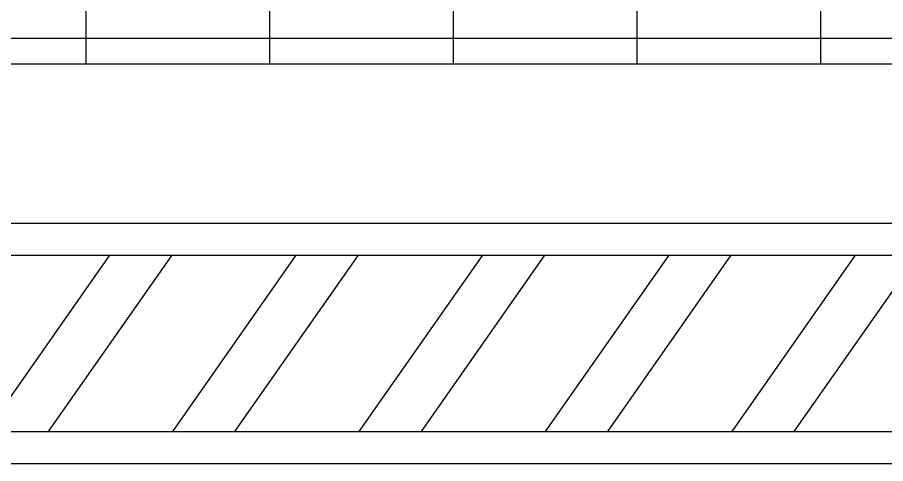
# Model space of a CAD drawing. Header units: millimetres. Extents: x -10849 to 51582, y -14593 to 28921.
# Drawn here: x 34758 to 35299, y 13862 to 14141 of the extents above; entities that cross this region are included whole.
import ezdxf

# ---------------------------------------------------------------- set-up
doc = ezdxf.new("R2010")
doc.units = ezdxf.units.MM

msp = doc.modelspace()

# ---------------------------------------------------------------- hatches: boundary and pattern name
at = {"true_color": 0x939598}
h = msp.add_hatch(dxfattribs=at)
h.set_pattern_fill('ANSI37', color=252, scale=916.692695, angle=-45)
h.set_pattern_definition([(360, (36977.45, 24440.74), (2e-14, 114.5866), []), (90, (36977.45, 24440.74), (-114.5866, 3e-14), [])])
h.paths.add_polyline_path([(35374.3, 15211.74), (34274.27, 15211.74), (34274.27, 14111.71), (35374.3, 14111.71)])
h = msp.add_hatch()
h.set_pattern_fill('ANSI32', color=256, scale=10, angle=10)
h.set_pattern_definition([(55, (31475.16, 37951.35), (-78.02423, 54.63316), []), (55, (31519.38, 37959.15), (-78.02423, 54.63316), [])])
h.paths.add_polyline_path([(35424.3, 13882.48), (35424.3, 13992.48), (32824.3, 13992.48), (32824.3, 13882.48)])

# ---------------------------------------------------------------- linework, layer by layer
at = {"color": 240, "true_color": 0xed1f24}
for points in [[(32674.3, 14192.48), (32674.3, 13862.48), (35574.3, 13862.48), (35574.3, 20662.48)], [(32874.3, 14012.48), (35374.3, 14012.48)]]:
    msp.add_lwpolyline(points, dxfattribs=at)
at = {"color": 252, "true_color": 0x939598}
msp.add_lwpolyline([(35374.3, 15211.74), (35374.3, 14111.71), (34274.27, 14111.71), (34274.27, 15211.74), (35374.3, 15211.74), (35374.3, 15211.74)], dxfattribs=at)
for points in [[(32824.3, 13992.48), (35424.3, 13992.48)], [(32824.3, 13882.48), (35424.3, 13882.48)]]:
    msp.add_lwpolyline(points)

doc.saveas('drawing.dxf')
